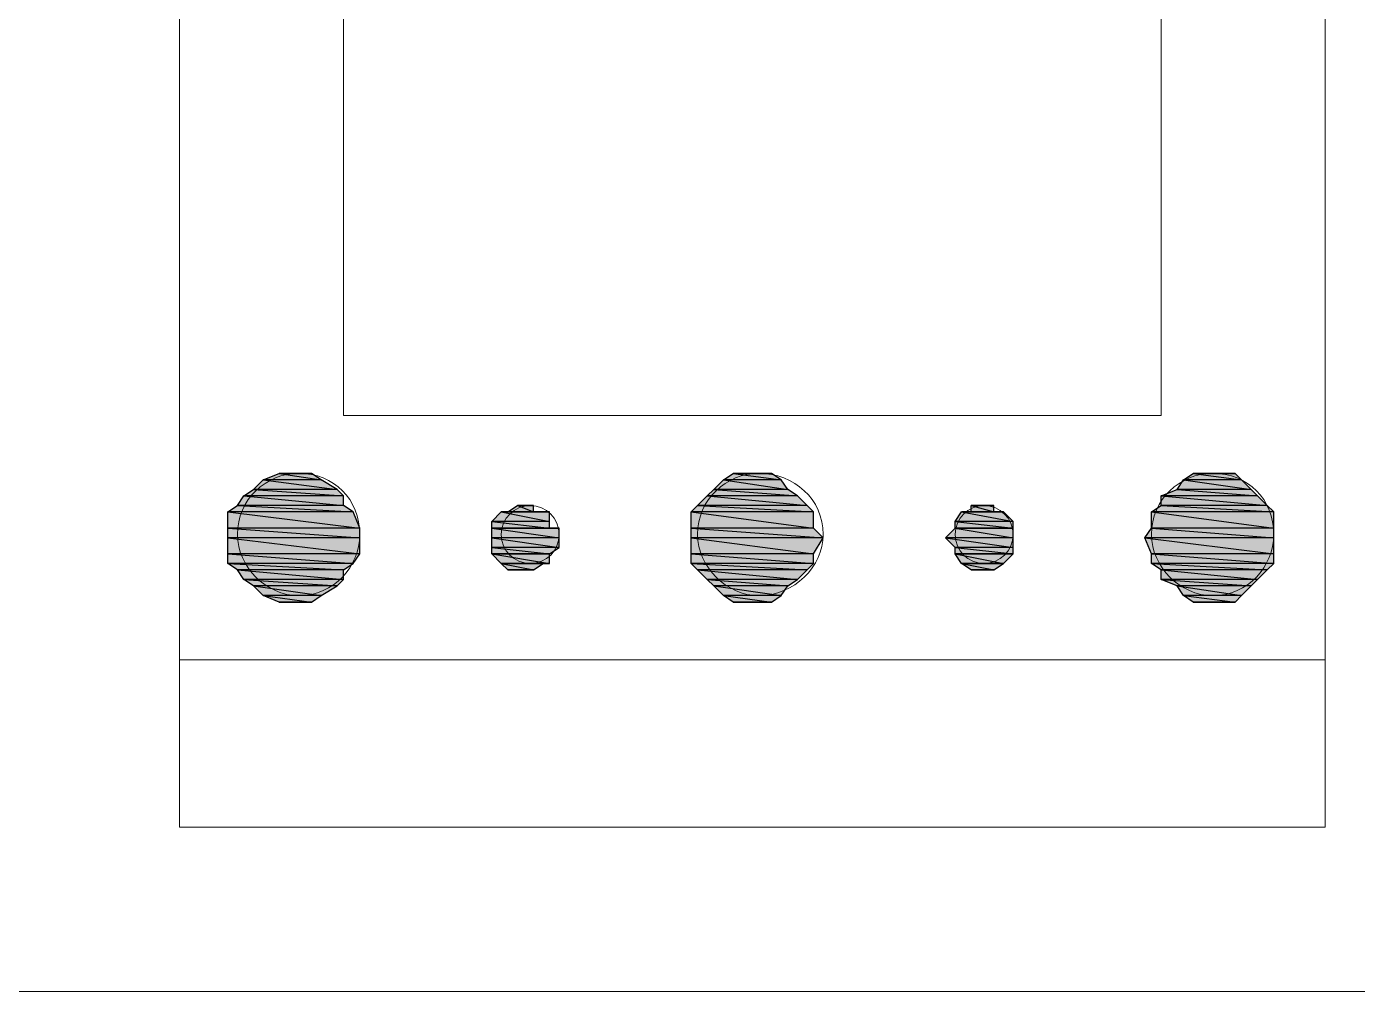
# Model space of a CAD drawing. Header units: millimetres. Extents: x 50 to 186, y -32 to 33.
# Drawn here: x 118.551 to 119.128, y -15.567 to -15.149 of the extents above; entities that cross this region are included whole.
import ezdxf

# ---------------------------------------------------------------- set-up
doc = ezdxf.new("R2010")
doc.units = ezdxf.units.MM
doc.layers.add('Prumada Eletrica', color=40, linetype='Continuous', lineweight=30)

msp = doc.modelspace()

# ---------------------------------------------------------------- hatches: boundary and pattern name
at = {"layer": 'Prumada Eletrica', "true_color": 0x000007}
h = msp.add_hatch(color=7, dxfattribs=at)
h.paths.add_polyline_path([(118.67855, -15.34541), (118.65341, -15.34541), (118.68553, -15.3496)])
h.paths.add_polyline_path([(118.65341, -15.34541), (118.68553, -15.3496), (118.64922, -15.3496)])
h = msp.add_hatch(color=7, dxfattribs=at)
h.paths.add_polyline_path([(118.67436, -15.34261), (118.66039, -15.34261), (118.67855, -15.34541)])
h.paths.add_polyline_path([(118.66039, -15.34261), (118.67855, -15.34541), (118.65341, -15.34541)])
h = msp.add_hatch(color=7, dxfattribs=at)
h.paths.add_polyline_path([(118.87829, -15.34541), (118.85314, -15.34541), (118.88108, -15.3496)])
h.paths.add_polyline_path([(118.85314, -15.34541), (118.88108, -15.3496), (118.84895, -15.3496)])
h = msp.add_hatch(color=7, dxfattribs=at)
h.paths.add_polyline_path([(118.87409, -15.34261), (118.85733, -15.34261), (118.87829, -15.34541)])
h.paths.add_polyline_path([(118.85733, -15.34261), (118.87829, -15.34541), (118.85314, -15.34541)])
h = msp.add_hatch(color=7, dxfattribs=at)
h.paths.add_polyline_path([(119.07802, -15.34541), (119.05288, -15.34541), (119.08221, -15.3496)])
h.paths.add_polyline_path([(119.05288, -15.34541), (119.08221, -15.3496), (119.05009, -15.3496)])
h = msp.add_hatch(color=7, dxfattribs=at)
h.paths.add_polyline_path([(119.07523, -15.34261), (119.05707, -15.34261), (119.07802, -15.34541)])
h.paths.add_polyline_path([(119.05707, -15.34261), (119.07802, -15.34541), (119.05288, -15.34541)])
h = msp.add_hatch(color=7, dxfattribs=at)
h.paths.add_polyline_path([(118.68553, -15.3496), (118.64922, -15.3496), (118.68833, -15.35239)])
h.paths.add_polyline_path([(118.64922, -15.3496), (118.68833, -15.35239), (118.64503, -15.35239)])
h = msp.add_hatch(color=7, dxfattribs=at)
h.paths.add_polyline_path([(118.88108, -15.3496), (118.84895, -15.3496), (118.88527, -15.35239)])
h.paths.add_polyline_path([(118.84895, -15.3496), (118.88527, -15.35239), (118.84616, -15.35239)])
h = msp.add_hatch(color=7, dxfattribs=at)
h.paths.add_polyline_path([(119.08221, -15.3496), (119.05009, -15.3496), (119.08501, -15.35239)])
h.paths.add_polyline_path([(119.05009, -15.3496), (119.08501, -15.35239), (119.0431, -15.35239)])
h = msp.add_hatch(color=7, dxfattribs=at)
h.paths.add_polyline_path([(118.68833, -15.35658), (118.64223, -15.35658), (118.69252, -15.35937)])
h.paths.add_polyline_path([(118.64223, -15.35658), (118.69252, -15.35937), (118.63804, -15.35937)])
h = msp.add_hatch(color=7, dxfattribs=at)
h.paths.add_polyline_path([(118.68833, -15.35239), (118.64503, -15.35239), (118.68833, -15.35658)])
h.paths.add_polyline_path([(118.64503, -15.35239), (118.68833, -15.35658), (118.64223, -15.35658)])
h = msp.add_hatch(color=7, dxfattribs=at)
h.paths.add_polyline_path([(118.77073, -15.35658), (118.76375, -15.35658), (118.77073, -15.35937)])
h.paths.add_polyline_path([(118.76375, -15.35658), (118.77073, -15.35937), (118.75956, -15.35937)])
h = msp.add_hatch(color=7, dxfattribs=at)
h.paths.add_polyline_path([(118.77073, -15.35658), (118.76375, -15.35658)])
h.paths.add_polyline_path([(118.77073, -15.35658), (118.76375, -15.35658), (118.76794, -15.35658)])
h = msp.add_hatch(color=7, dxfattribs=at)
h.paths.add_polyline_path([(118.88946, -15.35658), (118.84197, -15.35658), (118.89225, -15.35937)])
h.paths.add_polyline_path([(118.84197, -15.35658), (118.89225, -15.35937), (118.83918, -15.35937)])
h = msp.add_hatch(color=7, dxfattribs=at)
h.paths.add_polyline_path([(118.88527, -15.35239), (118.84616, -15.35239), (118.88946, -15.35658)])
h.paths.add_polyline_path([(118.84616, -15.35239), (118.88946, -15.35658), (118.84197, -15.35658)])
h = msp.add_hatch(color=7, dxfattribs=at)
h.paths.add_polyline_path([(118.97047, -15.35658), (118.96069, -15.35658), (118.97047, -15.35937)])
h.paths.add_polyline_path([(118.96069, -15.35658), (118.97047, -15.35937), (118.96069, -15.35937)])
h = msp.add_hatch(color=7, dxfattribs=at)
h.paths.add_polyline_path([(119.0892, -15.35658), (119.0431, -15.35658), (119.09199, -15.35937)])
h.paths.add_polyline_path([(119.0431, -15.35658), (119.09199, -15.35937), (119.03891, -15.35937)])
h = msp.add_hatch(color=7, dxfattribs=at)
h.paths.add_polyline_path([(119.08501, -15.35239), (119.0431, -15.35239), (119.0892, -15.35658)])
h.paths.add_polyline_path([(119.0431, -15.35239), (119.0892, -15.35658), (119.0431, -15.35658)])
h = msp.add_hatch(color=7, dxfattribs=at)
h.paths.add_polyline_path([(118.69252, -15.35937), (118.63804, -15.35937), (118.69531, -15.36636)])
h.paths.add_polyline_path([(118.63804, -15.35937), (118.69531, -15.36636), (118.63804, -15.36636)])
h = msp.add_hatch(color=7, dxfattribs=at)
h.paths.add_polyline_path([(118.77772, -15.35937), (118.75677, -15.35937), (118.77772, -15.36356)])
h.paths.add_polyline_path([(118.75677, -15.35937), (118.77772, -15.36356), (118.75258, -15.36356)])
h = msp.add_hatch(color=7, dxfattribs=at)
h.paths.add_polyline_path([(118.77772, -15.35937), (118.75677, -15.35937)])
h.paths.add_polyline_path([(118.77772, -15.35937), (118.75677, -15.35937), (118.77493, -15.35937)])
h = msp.add_hatch(color=7, dxfattribs=at)
h.paths.add_polyline_path([(118.89225, -15.35937), (118.83918, -15.35937), (118.89225, -15.36636)])
h.paths.add_polyline_path([(118.83918, -15.35937), (118.89225, -15.36636), (118.83918, -15.36636)])
h = msp.add_hatch(color=7, dxfattribs=at)
h.paths.add_polyline_path([(118.97466, -15.35937), (118.9565, -15.35937), (118.97885, -15.36356)])
h.paths.add_polyline_path([(118.9565, -15.35937), (118.97885, -15.36356), (118.95371, -15.36356)])
h = msp.add_hatch(color=7, dxfattribs=at)
h.paths.add_polyline_path([(119.09199, -15.35937), (119.03891, -15.35937), (119.09199, -15.36636)])
h.paths.add_polyline_path([(119.03891, -15.35937), (119.09199, -15.36636), (119.03891, -15.36636)])
h = msp.add_hatch(color=7, dxfattribs=at)
h.paths.add_polyline_path([(118.69531, -15.36636), (118.63804, -15.36636), (118.69531, -15.37055)])
h.paths.add_polyline_path([(118.63804, -15.36636), (118.69531, -15.37055), (118.63804, -15.37055)])
h = msp.add_hatch(color=7, dxfattribs=at)
h.paths.add_polyline_path([(118.77772, -15.36356), (118.75258, -15.36356), (118.77772, -15.36636)])
h.paths.add_polyline_path([(118.75258, -15.36356), (118.77772, -15.36636), (118.75258, -15.36636)])
h = msp.add_hatch(color=7, dxfattribs=at)
h.paths.add_polyline_path([(118.78191, -15.36636), (118.75258, -15.36636)])
h.paths.add_polyline_path([(118.78191, -15.36636), (118.75258, -15.36636), (118.77772, -15.36636)])
h = msp.add_hatch(color=7, dxfattribs=at)
h.paths.add_polyline_path([(118.78191, -15.36636), (118.75258, -15.36636), (118.78191, -15.37055)])
h.paths.add_polyline_path([(118.75258, -15.36636), (118.78191, -15.37055), (118.75258, -15.37055)])
h = msp.add_hatch(color=7, dxfattribs=at)
h.paths.add_polyline_path([(118.89225, -15.36636), (118.83918, -15.36636), (118.89644, -15.37055)])
h.paths.add_polyline_path([(118.83918, -15.36636), (118.89644, -15.37055), (118.83918, -15.37055)])
h = msp.add_hatch(color=7, dxfattribs=at)
h.paths.add_polyline_path([(118.97885, -15.36636), (118.95371, -15.36636), (118.97885, -15.37055)])
h.paths.add_polyline_path([(118.95371, -15.36636), (118.97885, -15.37055), (118.94952, -15.37055)])
h = msp.add_hatch(color=7, dxfattribs=at)
h.paths.add_polyline_path([(118.97885, -15.36356), (118.95371, -15.36356), (118.97885, -15.36636)])
h.paths.add_polyline_path([(118.95371, -15.36356), (118.97885, -15.36636), (118.95371, -15.36636)])
h = msp.add_hatch(color=7, dxfattribs=at)
h.paths.add_polyline_path([(118.95371, -15.36636), (118.97885, -15.36636), (118.97746, -15.36636)])
h.paths.add_polyline_path([(118.97885, -15.36636), (118.97746, -15.36636), (118.95371, -15.36636)])
h = msp.add_hatch(color=7, dxfattribs=at)
h.paths.add_polyline_path([(119.09199, -15.36636), (119.03891, -15.36636), (119.09199, -15.37055)])
h.paths.add_polyline_path([(119.03891, -15.36636), (119.09199, -15.37055), (119.03612, -15.37055)])
h = msp.add_hatch(color=7, dxfattribs=at)
h.paths.add_polyline_path([(118.69531, -15.37055), (118.63804, -15.37055), (118.69531, -15.37753)])
h.paths.add_polyline_path([(118.63804, -15.37055), (118.69531, -15.37753), (118.63804, -15.37753)])
h = msp.add_hatch(color=7, dxfattribs=at)
h.paths.add_polyline_path([(118.78191, -15.37055), (118.75258, -15.37055), (118.78191, -15.37474)])
h.paths.add_polyline_path([(118.75258, -15.37055), (118.78191, -15.37474), (118.75258, -15.37474)])
h = msp.add_hatch(color=7, dxfattribs=at)
h.paths.add_polyline_path([(118.89644, -15.37055), (118.83918, -15.37055), (118.89225, -15.37753)])
h.paths.add_polyline_path([(118.83918, -15.37055), (118.89225, -15.37753), (118.83918, -15.37753)])
h = msp.add_hatch(color=7, dxfattribs=at)
h.paths.add_polyline_path([(118.97885, -15.37055), (118.94952, -15.37055), (118.97885, -15.37474)])
h.paths.add_polyline_path([(118.94952, -15.37055), (118.97885, -15.37474), (118.95371, -15.37474)])
h = msp.add_hatch(color=7, dxfattribs=at)
h.paths.add_polyline_path([(119.09199, -15.37055), (119.03612, -15.37055), (119.09199, -15.37753)])
h.paths.add_polyline_path([(119.03612, -15.37055), (119.09199, -15.37753), (119.03891, -15.37753)])
h = msp.add_hatch(color=7, dxfattribs=at)
h.paths.add_polyline_path([(118.69531, -15.37753), (118.63804, -15.37753), (118.69252, -15.38172)])
h.paths.add_polyline_path([(118.63804, -15.37753), (118.69252, -15.38172), (118.63804, -15.38172)])
h = msp.add_hatch(color=7, dxfattribs=at)
h.paths.add_polyline_path([(118.78191, -15.37474), (118.75258, -15.37474), (118.77772, -15.37753)])
h.paths.add_polyline_path([(118.75258, -15.37474), (118.77772, -15.37753), (118.75258, -15.37753)])
h = msp.add_hatch(color=7, dxfattribs=at)
h.paths.add_polyline_path([(118.77772, -15.37753), (118.75258, -15.37753), (118.77772, -15.38172)])
h.paths.add_polyline_path([(118.75258, -15.37753), (118.77772, -15.38172), (118.75677, -15.38172)])
h = msp.add_hatch(color=7, dxfattribs=at)
h.paths.add_polyline_path([(118.89225, -15.37753), (118.83918, -15.37753), (118.89225, -15.38172)])
h.paths.add_polyline_path([(118.83918, -15.37753), (118.89225, -15.38172), (118.83918, -15.38172)])
h = msp.add_hatch(color=7, dxfattribs=at)
h.paths.add_polyline_path([(118.97885, -15.37474), (118.95371, -15.37474), (118.97885, -15.37753)])
h.paths.add_polyline_path([(118.95371, -15.37474), (118.97885, -15.37753), (118.95371, -15.37753)])
h = msp.add_hatch(color=7, dxfattribs=at)
h.paths.add_polyline_path([(118.95371, -15.37753), (118.97885, -15.37753), (118.97746, -15.37753)])
h.paths.add_polyline_path([(118.97885, -15.37753), (118.97746, -15.37753), (118.95371, -15.37753)])
h = msp.add_hatch(color=7, dxfattribs=at)
h.paths.add_polyline_path([(118.97885, -15.37753), (118.95371, -15.37753), (118.97466, -15.38172)])
h.paths.add_polyline_path([(118.95371, -15.37753), (118.97466, -15.38172), (118.9565, -15.38172)])
h = msp.add_hatch(color=7, dxfattribs=at)
h.paths.add_polyline_path([(119.09199, -15.37753), (119.03891, -15.37753), (119.09199, -15.38172)])
h.paths.add_polyline_path([(119.03891, -15.37753), (119.09199, -15.38172), (119.03891, -15.38172)])
h = msp.add_hatch(color=7, dxfattribs=at)
h.paths.add_polyline_path([(118.69252, -15.38172), (118.63804, -15.38172), (118.68833, -15.38451)])
h.paths.add_polyline_path([(118.63804, -15.38172), (118.68833, -15.38451), (118.64223, -15.38451)])
h = msp.add_hatch(color=7, dxfattribs=at)
h.paths.add_polyline_path([(118.68833, -15.38451), (118.64223, -15.38451), (118.68833, -15.3887)])
h.paths.add_polyline_path([(118.64223, -15.38451), (118.68833, -15.3887), (118.64503, -15.3887)])
h = msp.add_hatch(color=7, dxfattribs=at)
h.paths.add_polyline_path([(118.77493, -15.38172), (118.75677, -15.38172)])
h.paths.add_polyline_path([(118.77493, -15.38172), (118.75677, -15.38172), (118.77772, -15.38172)])
h = msp.add_hatch(color=7, dxfattribs=at)
h.paths.add_polyline_path([(118.77493, -15.38172), (118.75677, -15.38172), (118.77073, -15.38451)])
h.paths.add_polyline_path([(118.75677, -15.38172), (118.77073, -15.38451), (118.75956, -15.38451)])
h = msp.add_hatch(color=7, dxfattribs=at)
h.paths.add_polyline_path([(118.76794, -15.38451), (118.76654, -15.38451), (118.76375, -15.38451)])
h.paths.add_polyline_path([(118.76794, -15.38451), (118.76375, -15.38451), (118.77073, -15.38451)])
h = msp.add_hatch(color=7, dxfattribs=at)
h.paths.add_polyline_path([(118.89225, -15.38172), (118.83918, -15.38172), (118.88946, -15.38451)])
h.paths.add_polyline_path([(118.83918, -15.38172), (118.88946, -15.38451), (118.84197, -15.38451)])
h = msp.add_hatch(color=7, dxfattribs=at)
h.paths.add_polyline_path([(118.88946, -15.38451), (118.84197, -15.38451), (118.88527, -15.3887)])
h.paths.add_polyline_path([(118.84197, -15.38451), (118.88527, -15.3887), (118.84616, -15.3887)])
h = msp.add_hatch(color=7, dxfattribs=at)
h.paths.add_polyline_path([(118.97466, -15.38172), (118.9565, -15.38172), (118.97047, -15.38451)])
h.paths.add_polyline_path([(118.9565, -15.38172), (118.97047, -15.38451), (118.96069, -15.38451)])
h = msp.add_hatch(color=7, dxfattribs=at)
h.paths.add_polyline_path([(119.09199, -15.38172), (119.03891, -15.38172), (119.0892, -15.38451)])
h.paths.add_polyline_path([(119.03891, -15.38172), (119.0892, -15.38451), (119.0431, -15.38451)])
h = msp.add_hatch(color=7, dxfattribs=at)
h.paths.add_polyline_path([(119.0892, -15.38451), (119.0431, -15.38451), (119.08501, -15.3887)])
h.paths.add_polyline_path([(119.0431, -15.38451), (119.08501, -15.3887), (119.0431, -15.3887)])
h = msp.add_hatch(color=7, dxfattribs=at)
h.paths.add_polyline_path([(118.68833, -15.3887), (118.64503, -15.3887), (118.68553, -15.3915)])
h.paths.add_polyline_path([(118.64503, -15.3887), (118.68553, -15.3915), (118.64922, -15.3915)])
h = msp.add_hatch(color=7, dxfattribs=at)
h.paths.add_polyline_path([(118.68553, -15.3915), (118.64922, -15.3915), (118.67855, -15.39569)])
h.paths.add_polyline_path([(118.64922, -15.3915), (118.67855, -15.39569), (118.65341, -15.39569)])
h = msp.add_hatch(color=7, dxfattribs=at)
h.paths.add_polyline_path([(118.88527, -15.3887), (118.84616, -15.3887), (118.88108, -15.3915)])
h.paths.add_polyline_path([(118.84616, -15.3887), (118.88108, -15.3915), (118.84895, -15.3915)])
h = msp.add_hatch(color=7, dxfattribs=at)
h.paths.add_polyline_path([(118.88108, -15.3915), (118.84895, -15.3915), (118.87829, -15.39569)])
h.paths.add_polyline_path([(118.84895, -15.3915), (118.87829, -15.39569), (118.85314, -15.39569)])
h = msp.add_hatch(color=7, dxfattribs=at)
h.paths.add_polyline_path([(119.08501, -15.3887), (119.0431, -15.3887), (119.08221, -15.3915)])
h.paths.add_polyline_path([(119.0431, -15.3887), (119.08221, -15.3915), (119.05009, -15.3915)])
h = msp.add_hatch(color=7, dxfattribs=at)
h.paths.add_polyline_path([(119.08221, -15.3915), (119.05009, -15.3915), (119.07802, -15.39569)])
h.paths.add_polyline_path([(119.05009, -15.3915), (119.07802, -15.39569), (119.05288, -15.39569)])
h = msp.add_hatch(color=7, dxfattribs=at)
h.paths.add_polyline_path([(118.67855, -15.39569), (118.65341, -15.39569), (118.67436, -15.39848)])
h.paths.add_polyline_path([(118.65341, -15.39569), (118.67436, -15.39848), (118.66039, -15.39848)])
h = msp.add_hatch(color=7, dxfattribs=at)
h.paths.add_polyline_path([(118.87829, -15.39569), (118.85314, -15.39569), (118.87409, -15.39848)])
h.paths.add_polyline_path([(118.85314, -15.39569), (118.87409, -15.39848), (118.85733, -15.39848)])
h = msp.add_hatch(color=7, dxfattribs=at)
h.paths.add_polyline_path([(119.07802, -15.39569), (119.05288, -15.39569), (119.07523, -15.39848)])
h.paths.add_polyline_path([(119.05288, -15.39569), (119.07523, -15.39848), (119.05707, -15.39848)])

# ---------------------------------------------------------------- linework, layer by layer
at = {"layer": 'Prumada Eletrica', "color": 7, "linetype": 'Continuous', "lineweight": 20, "true_color": 0x000007}
for points in [[(119.40067, -14.5702), (119.40067, -15.56749), (118.33076, -15.56749), (118.33076, -14.5702), (118.86711, -14.5702)], [(119.11434, -14.64144), (119.11434, -15.49626), (118.61709, -15.49626), (118.61709, -14.64144), (118.86711, -14.64144)], [(119.0431, -14.82022), (119.0431, -15.31747), (118.68833, -15.31747), (118.68833, -14.82022), (118.86711, -14.82022)]]:
    msp.add_lwpolyline(points, close=True, dxfattribs=at)
at = {"layer": 'Prumada Eletrica', "color": 7, "linetype": 'Continuous', "lineweight": -2, "true_color": 0x000007}
for points in [[(118.65341, -15.34541), (118.68553, -15.3496), (118.64922, -15.3496)], [(118.66039, -15.34261), (118.67855, -15.34541), (118.65341, -15.34541)], [(118.67855, -15.34541), (118.65341, -15.34541), (118.68553, -15.3496)], [(118.66318, -15.34261), (118.67436, -15.34261), (118.66039, -15.34261)], [(118.67436, -15.34261), (118.66039, -15.34261), (118.67855, -15.34541)], [(118.66737, -15.34261), (118.66318, -15.34261), (118.67436, -15.34261)], [(118.85314, -15.34541), (118.88108, -15.3496), (118.84895, -15.3496)], [(118.85733, -15.34261), (118.87829, -15.34541), (118.85314, -15.34541)], [(118.87829, -15.34541), (118.85314, -15.34541), (118.88108, -15.3496)], [(118.86432, -15.34261), (118.87409, -15.34261), (118.85733, -15.34261)], [(118.87409, -15.34261), (118.85733, -15.34261), (118.87829, -15.34541)], [(118.86711, -15.34261), (118.86432, -15.34261), (118.87409, -15.34261)], [(119.05288, -15.34541), (119.08221, -15.3496), (119.05009, -15.3496)], [(119.05707, -15.34261), (119.07802, -15.34541), (119.05288, -15.34541)], [(119.07802, -15.34541), (119.05288, -15.34541), (119.08221, -15.3496)], [(119.06405, -15.34261), (119.07523, -15.34261), (119.05707, -15.34261)], [(119.07523, -15.34261), (119.05707, -15.34261), (119.07802, -15.34541)], [(119.06824, -15.34261), (119.06405, -15.34261), (119.07523, -15.34261)], [(118.64922, -15.3496), (118.68833, -15.35239), (118.64503, -15.35239)], [(118.68553, -15.3496), (118.64922, -15.3496), (118.68833, -15.35239)], [(118.84895, -15.3496), (118.88527, -15.35239), (118.84616, -15.35239)], [(118.88108, -15.3496), (118.84895, -15.3496), (118.88527, -15.35239)], [(119.05009, -15.3496), (119.08501, -15.35239), (119.0431, -15.35239)], [(119.08221, -15.3496), (119.05009, -15.3496), (119.08501, -15.35239)], [(118.64223, -15.35658), (118.69252, -15.35937), (118.63804, -15.35937)], [(118.64503, -15.35239), (118.68833, -15.35658), (118.64223, -15.35658)], [(118.68833, -15.35658), (118.64223, -15.35658), (118.69252, -15.35937)], [(118.68833, -15.35239), (118.64503, -15.35239), (118.68833, -15.35658)], [(118.76375, -15.35658), (118.77073, -15.35937), (118.75956, -15.35937)], [(118.77073, -15.35658), (118.77073, -15.35658), (118.76375, -15.35658)], [(118.77073, -15.35658), (118.76375, -15.35658), (118.76794, -15.35658)], [(118.77073, -15.35658), (118.76375, -15.35658), (118.77073, -15.35937)], [(118.84197, -15.35658), (118.89225, -15.35937), (118.83918, -15.35937)], [(118.84616, -15.35239), (118.88946, -15.35658), (118.84197, -15.35658)], [(118.88946, -15.35658), (118.84197, -15.35658), (118.89225, -15.35937)], [(118.88527, -15.35239), (118.84616, -15.35239), (118.88946, -15.35658)], [(118.96349, -15.35658), (118.97047, -15.35658), (118.96069, -15.35658)], [(118.97047, -15.35658), (118.96069, -15.35658), (118.97047, -15.35937)], [(118.96069, -15.35658), (118.97047, -15.35937), (118.96069, -15.35937)], [(118.96768, -15.35658), (118.96349, -15.35658), (118.97047, -15.35658)], [(119.0431, -15.35658), (119.09199, -15.35937), (119.03891, -15.35937)], [(119.08501, -15.35239), (119.0431, -15.35239), (119.0892, -15.35658)], [(119.0431, -15.35239), (119.0892, -15.35658), (119.0431, -15.35658)], [(119.0892, -15.35658), (119.0431, -15.35658), (119.09199, -15.35937)], [(118.69252, -15.35937), (118.63804, -15.35937), (118.69531, -15.36636)], [(118.63804, -15.35937), (118.69531, -15.36636), (118.63804, -15.36636)], [(118.75677, -15.35937), (118.77772, -15.36356), (118.75258, -15.36356)], [(118.75956, -15.35937), (118.77493, -15.35937), (118.75677, -15.35937)], [(118.77772, -15.35937), (118.77772, -15.35937), (118.75677, -15.35937)], [(118.77772, -15.35937), (118.75677, -15.35937), (118.77493, -15.35937)], [(118.77772, -15.35937), (118.75677, -15.35937), (118.77772, -15.36356)], [(118.77073, -15.35937), (118.75956, -15.35937), (118.77493, -15.35937)], [(118.89225, -15.35937), (118.83918, -15.35937), (118.89225, -15.36636)], [(118.83918, -15.35937), (118.89225, -15.36636), (118.83918, -15.36636)], [(118.9565, -15.35937), (118.97885, -15.36356), (118.95371, -15.36356)], [(118.96069, -15.35937), (118.97466, -15.35937), (118.9565, -15.35937)], [(118.9565, -15.35937), (118.97466, -15.35937), (118.97466, -15.35937)], [(118.97466, -15.35937), (118.97466, -15.35937), (118.9565, -15.35937)], [(118.97466, -15.35937), (118.9565, -15.35937), (118.97885, -15.36356)], [(118.97047, -15.35937), (118.96069, -15.35937), (118.97466, -15.35937)], [(119.09199, -15.35937), (119.03891, -15.35937), (119.09199, -15.36636)], [(119.03891, -15.35937), (119.09199, -15.36636), (119.03891, -15.36636)], [(118.69531, -15.36636), (118.63804, -15.36636), (118.69531, -15.37055)], [(118.63804, -15.36636), (118.69531, -15.37055), (118.63804, -15.37055)], [(118.77772, -15.36356), (118.75258, -15.36356), (118.77772, -15.36636)], [(118.75258, -15.36356), (118.77772, -15.36636), (118.75258, -15.36636)], [(118.78191, -15.36636), (118.78191, -15.36636), (118.75258, -15.36636)], [(118.78191, -15.36636), (118.75258, -15.36636), (118.77772, -15.36636)], [(118.78191, -15.36636), (118.75258, -15.36636), (118.78191, -15.37055)], [(118.75258, -15.36636), (118.78191, -15.37055), (118.75258, -15.37055)], [(118.89225, -15.36636), (118.83918, -15.36636), (118.89644, -15.37055)], [(118.83918, -15.36636), (118.89644, -15.37055), (118.83918, -15.37055)], [(118.95371, -15.36636), (118.97885, -15.37055), (118.94952, -15.37055)], [(118.97885, -15.36356), (118.95371, -15.36356), (118.97885, -15.36636)], [(118.95371, -15.36356), (118.97885, -15.36636), (118.95371, -15.36636)], [(118.95371, -15.36636), (118.97885, -15.36636), (118.97746, -15.36636)], [(118.97885, -15.36636), (118.97746, -15.36636), (118.95371, -15.36636)], [(118.97885, -15.36636), (118.95371, -15.36636), (118.97885, -15.37055)], [(119.03891, -15.36636), (119.09199, -15.37055), (119.03612, -15.37055)], [(119.09199, -15.36636), (119.03891, -15.36636), (119.09199, -15.37055)], [(118.69531, -15.37055), (118.63804, -15.37055), (118.69531, -15.37753)], [(118.63804, -15.37055), (118.69531, -15.37753), (118.63804, -15.37753)], [(118.78191, -15.37055), (118.75258, -15.37055), (118.78191, -15.37474)], [(118.75258, -15.37055), (118.78191, -15.37474), (118.75258, -15.37474)], [(118.89644, -15.37055), (118.83918, -15.37055), (118.89225, -15.37753)], [(118.83918, -15.37055), (118.89225, -15.37753), (118.83918, -15.37753)], [(118.97885, -15.37055), (118.94952, -15.37055), (118.97885, -15.37474)], [(118.94952, -15.37055), (118.97885, -15.37474), (118.95371, -15.37474)], [(119.09199, -15.37055), (119.03612, -15.37055), (119.09199, -15.37753)], [(119.03612, -15.37055), (119.09199, -15.37753), (119.03891, -15.37753)], [(118.69531, -15.37753), (118.63804, -15.37753), (118.69252, -15.38172)], [(118.63804, -15.37753), (118.69252, -15.38172), (118.63804, -15.38172)], [(118.78191, -15.37474), (118.75258, -15.37474), (118.77772, -15.37753)], [(118.75258, -15.37474), (118.77772, -15.37753), (118.75258, -15.37753)], [(118.75258, -15.37753), (118.77772, -15.37753), (118.77772, -15.37753)], [(118.77772, -15.37753), (118.77772, -15.37753), (118.75258, -15.37753)], [(118.77772, -15.37753), (118.75258, -15.37753), (118.77772, -15.38172)], [(118.75258, -15.37753), (118.77772, -15.38172), (118.75677, -15.38172)], [(118.89225, -15.37753), (118.83918, -15.37753), (118.89225, -15.38172)], [(118.83918, -15.37753), (118.89225, -15.38172), (118.83918, -15.38172)], [(118.97885, -15.37474), (118.95371, -15.37474), (118.97885, -15.37753)], [(118.95371, -15.37474), (118.97885, -15.37753), (118.95371, -15.37753)], [(118.95371, -15.37753), (118.97885, -15.37753), (118.97746, -15.37753)], [(118.97885, -15.37753), (118.97746, -15.37753), (118.95371, -15.37753)], [(118.97885, -15.37753), (118.95371, -15.37753), (118.97466, -15.38172)], [(118.95371, -15.37753), (118.97466, -15.38172), (118.9565, -15.38172)], [(119.09199, -15.37753), (119.03891, -15.37753), (119.09199, -15.38172)], [(119.03891, -15.37753), (119.09199, -15.38172), (119.03891, -15.38172)], [(118.69252, -15.38172), (118.63804, -15.38172), (118.68833, -15.38451)], [(118.63804, -15.38172), (118.68833, -15.38451), (118.64223, -15.38451)], [(118.68833, -15.38451), (118.64223, -15.38451), (118.68833, -15.3887)], [(118.64223, -15.38451), (118.68833, -15.3887), (118.64503, -15.3887)], [(118.77493, -15.38172), (118.77493, -15.38172), (118.75677, -15.38172)], [(118.77493, -15.38172), (118.75677, -15.38172), (118.77772, -15.38172)], [(118.77493, -15.38172), (118.75677, -15.38172), (118.77073, -15.38451)], [(118.75677, -15.38172), (118.77073, -15.38451), (118.75956, -15.38451)], [(118.77073, -15.38451), (118.75956, -15.38451)], [(118.75956, -15.38451), (118.77073, -15.38451), (118.76375, -15.38451)], [(118.76794, -15.38451), (118.76654, -15.38451), (118.76375, -15.38451)], [(118.76794, -15.38451), (118.76375, -15.38451), (118.77073, -15.38451)], [(118.89225, -15.38172), (118.83918, -15.38172), (118.88946, -15.38451)], [(118.83918, -15.38172), (118.88946, -15.38451), (118.84197, -15.38451)], [(118.88946, -15.38451), (118.84197, -15.38451), (118.88527, -15.3887)], [(118.84197, -15.38451), (118.88527, -15.3887), (118.84616, -15.3887)], [(118.9565, -15.38172), (118.97466, -15.38172), (118.97466, -15.38172)], [(118.97466, -15.38172), (118.97466, -15.38172), (118.9565, -15.38172)], [(118.97466, -15.38172), (118.9565, -15.38172), (118.97047, -15.38451)], [(118.9565, -15.38172), (118.97047, -15.38451), (118.96069, -15.38451)], [(118.96069, -15.38451), (118.97047, -15.38451), (118.97047, -15.38451)], [(118.97047, -15.38451), (118.97047, -15.38451), (118.96069, -15.38451)], [(118.97047, -15.38451), (118.96069, -15.38451), (118.96768, -15.38451)], [(118.96069, -15.38451), (118.96768, -15.38451), (118.96349, -15.38451)], [(119.09199, -15.38172), (119.03891, -15.38172), (119.0892, -15.38451)], [(119.03891, -15.38172), (119.0892, -15.38451), (119.0431, -15.38451)], [(119.0892, -15.38451), (119.0431, -15.38451), (119.08501, -15.3887)], [(119.0431, -15.38451), (119.08501, -15.3887), (119.0431, -15.3887)], [(118.68833, -15.3887), (118.64503, -15.3887), (118.68553, -15.3915)], [(118.64503, -15.3887), (118.68553, -15.3915), (118.64922, -15.3915)], [(118.68553, -15.3915), (118.64922, -15.3915), (118.67855, -15.39569)], [(118.64922, -15.3915), (118.67855, -15.39569), (118.65341, -15.39569)], [(118.88527, -15.3887), (118.84616, -15.3887), (118.88108, -15.3915)], [(118.84616, -15.3887), (118.88108, -15.3915), (118.84895, -15.3915)], [(118.88108, -15.3915), (118.84895, -15.3915), (118.87829, -15.39569)], [(118.84895, -15.3915), (118.87829, -15.39569), (118.85314, -15.39569)], [(119.08501, -15.3887), (119.0431, -15.3887), (119.08221, -15.3915)], [(119.0431, -15.3887), (119.08221, -15.3915), (119.05009, -15.3915)], [(119.08221, -15.3915), (119.05009, -15.3915), (119.07802, -15.39569)], [(119.05009, -15.3915), (119.07802, -15.39569), (119.05288, -15.39569)], [(118.67855, -15.39569), (118.65341, -15.39569), (118.67436, -15.39848)], [(118.65341, -15.39569), (118.67436, -15.39848), (118.66039, -15.39848)], [(118.87829, -15.39569), (118.85314, -15.39569), (118.87409, -15.39848)], [(118.85314, -15.39569), (118.87409, -15.39848), (118.85733, -15.39848)], [(119.07802, -15.39569), (119.05288, -15.39569), (119.07523, -15.39848)], [(119.05288, -15.39569), (119.07523, -15.39848), (119.05707, -15.39848)], [(118.67436, -15.39848), (118.66039, -15.39848), (118.66737, -15.39848)], [(118.66039, -15.39848), (118.66737, -15.39848), (118.66318, -15.39848)], [(118.87409, -15.39848), (118.85733, -15.39848), (118.86711, -15.39848)], [(118.85733, -15.39848), (118.86711, -15.39848), (118.86432, -15.39848)], [(119.07523, -15.39848), (119.05707, -15.39848), (119.06824, -15.39848)], [(119.05707, -15.39848), (119.06824, -15.39848), (119.06405, -15.39848)]]:
    msp.add_lwpolyline(points, close=True, dxfattribs=at)
at = {"layer": 'Prumada Eletrica', "color": 7, "linetype": 'Continuous', "lineweight": 20, "true_color": 0x000007}
msp.add_lwpolyline([(118.61709, -15.42362), (119.11434, -15.42362), (119.11434, -15.42362)], dxfattribs=at)
for points in [[(118.69531, -15.36915), (118.69531, -15.35379), (118.68414, -15.34261), (118.66877, -15.34261), (118.66877, -15.34261), (118.6548, -15.34261), (118.64223, -15.35379), (118.64223, -15.36915), (118.64223, -15.36915), (118.64223, -15.38312), (118.6548, -15.39569), (118.66877, -15.39569), (118.66877, -15.39569), (118.68414, -15.39569), (118.69531, -15.38312), (118.69531, -15.36915)], [(118.89644, -15.36915), (118.89644, -15.35379), (118.88387, -15.34261), (118.86851, -15.34261), (118.86851, -15.34261), (118.85454, -15.34261), (118.84197, -15.35379), (118.84197, -15.36915), (118.84197, -15.36915), (118.84197, -15.38312), (118.85454, -15.39569), (118.86851, -15.39569), (118.86851, -15.39569), (118.88387, -15.39569), (118.89644, -15.38312), (118.89644, -15.36915)], [(119.09199, -15.36915), (119.09199, -15.35379), (119.08082, -15.34261), (119.06545, -15.34261), (119.06545, -15.34261), (119.05148, -15.34261), (119.03891, -15.35379), (119.03891, -15.36915), (119.03891, -15.36915), (119.03891, -15.38312), (119.05148, -15.39569), (119.06545, -15.39569), (119.06545, -15.39569), (119.08082, -15.39569), (119.09199, -15.38312), (119.09199, -15.36915)], [(118.78191, -15.36915), (118.78191, -15.36217), (118.77632, -15.35658), (118.76934, -15.35658), (118.76934, -15.35658), (118.76235, -15.35658), (118.75677, -15.36217), (118.75677, -15.36915), (118.75677, -15.36915), (118.75677, -15.37613), (118.76235, -15.38172), (118.76934, -15.38172), (118.76934, -15.38172), (118.77632, -15.38172), (118.78191, -15.37613), (118.78191, -15.36915)], [(118.97885, -15.36915), (118.97885, -15.36217), (118.97326, -15.35658), (118.96628, -15.35658), (118.96628, -15.35658), (118.9593, -15.35658), (118.95371, -15.36217), (118.95371, -15.36915), (118.95371, -15.36915), (118.95371, -15.37613), (118.9593, -15.38172), (118.96628, -15.38172), (118.96628, -15.38172), (118.97326, -15.38172), (118.97885, -15.37613), (118.97885, -15.36915)]]:
    msp.add_open_spline(points, degree=3, knots=[0, 0, 0, 0, 0.0625, 0.0625, 0.0625, 0.062501, 0.125, 0.125, 0.125, 0.125001, 0.1875, 0.1875, 0.1875, 0.187501, 1, 1, 1, 1], dxfattribs=at)

doc.saveas('drawing.dxf')
